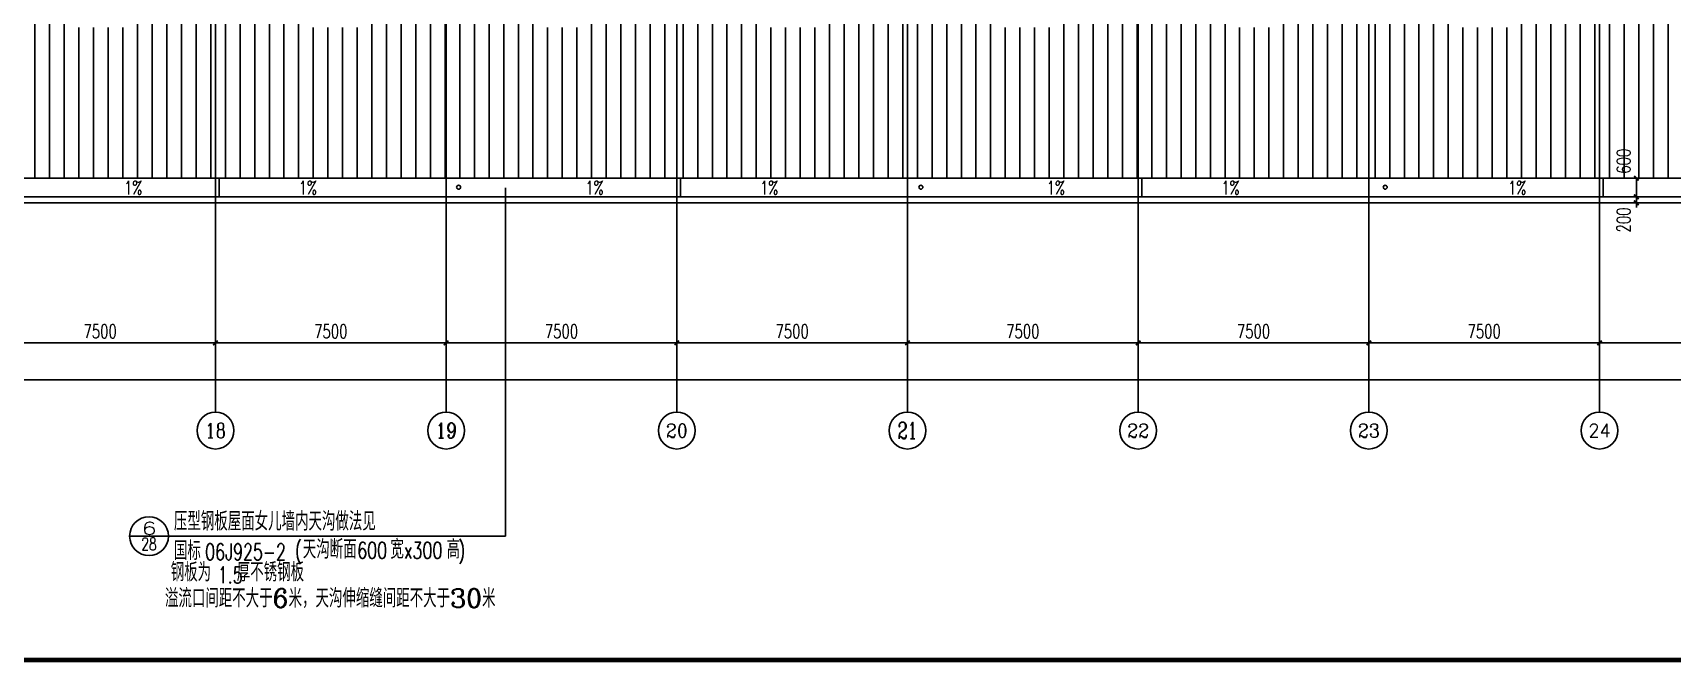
# Model space of a CAD drawing. Extents: x 962303 to 1579583, y -174742 to 224716.
# Drawn here: x 1470283 to 1523587, y 15683 to 36142 of the extents above; entities that cross this region are included whole.
import ezdxf
from ezdxf.enums import TextEntityAlignment as Align

# ---------------------------------------------------------------- set-up
doc = ezdxf.new("R2010")
doc.units = 0
doc.header["$LTSCALE"] = 1000
doc.header["$MEASUREMENT"] = 0
for name, color, linetype in [('AXIS', 3, 'Continuous'), ('AXIS_TEXT', 7, 'Continuous'), ('DIM_SYMB', 3, 'Continuous'), ('DOTE', 1, 'Continuous'), ('PUB_DIM', 3, 'Continuous'), ('PUB_TEXT', 7, 'Continuous'), ('PUB_TITLE', 4, 'Continuous')]:
    doc.layers.add(name, color=color, linetype=linetype)
doc.styles.add('_TCH_AXIS', font='COMPLEX', dxfattribs={"bigfont": 'GBCBIG'})
doc.styles.add('_TCH_DIM', font='SIMPLEX', dxfattribs={"bigfont": 'GBCBIG'})
doc.styles.add('_TCH_DIM_T3', font='SIMPLEX', dxfattribs={"width": 0.705882, "bigfont": 'GBCBIG'})
doc.styles.add('_TCH_LABEL', font='COMPLEX', dxfattribs={"bigfont": 'GBCBIG'})
doc.styles.add('COMPLEX', font='COMPLEX')
doc.dimstyles.new('_TCH_ARCH&&150', dxfattribs={"dimtxt": 446.25, "dimasz": 150, "dimexe": 375, "dimexo": 450, "dimgap": 150, "dimtad": 1, "dimdec": 0, "dimzin": 0, "dimdsep": 46, "dimtxsty": '_TCH_DIM_T3', "dimblk": 'ARCHTICK', "dimcen": 0.09, "dimclrt": 7, "dimazin": 2, "dimtfac": 1, "dimtdec": 0, "dimtix": 1, "dimtmove": 2, "dimatfit": 3, "dimfxl": 0, "dimtolj": 1, "dimtzin": 0, "dimarcsym": 0})

# ---------------------------------------------------------------- blocks, each defined once
blk = doc.blocks.new('_ArchTick')
at = {"color": 0, "linetype": 'ByBlock', "const_width": 0.4}
blk.add_lwpolyline([(-0.5, -0.5), (0.5, 0.5)], dxfattribs=at)
blk = doc.blocks.new('*D108')
at = {"layer": 'Defpoints', "color": 0}
for p in [(1522422, 30813), (1523347, 30813), (1523347, 30613)]:
    blk.add_point(p, dxfattribs=at)
at = {"layer": 'PUB_DIM', "color": 0, "lineweight": -2}
for p, q in [((1522422, 30813), (1522422, 30963)), ((1522897, 30813), (1522047, 30813)), ((1522897, 30613), (1522047, 30613)), ((1522422, 30613), (1522422, 30813)), ((1522422, 30613), (1522422, 30463))]:
    blk.add_line(p, q, dxfattribs=at)
at = {"layer": 'PUB_DIM', "color": 0, "lineweight": -2, "xscale": 150, "yscale": 150, "zscale": 150}
for p, rotation in [((1522422, 30813), 270), ((1522422, 30613), 90)]:
    blk.add_blockref('_ArchTick', p, dxfattribs=dict(at, rotation=rotation))
at = {"layer": 'PUB_DIM', "color": 7, "insert": (1522009, 30058), "char_height": 446.2, "attachment_point": 5, "rotation": 90, "style": '_TCH_DIM_T3'}
blk.add_mtext('\\A1;200', dxfattribs=at)
blk = doc.blocks.new('*D109')
at = {"layer": 'Defpoints', "color": 0}
for p in [(1522422, 31413), (1523347, 31413), (1523347, 30813)]:
    blk.add_point(p, dxfattribs=at)
at = {"layer": 'PUB_DIM', "color": 0, "lineweight": -2}
for p, q in [((1522897, 31413), (1522047, 31413)), ((1522422, 30813), (1522422, 31413)), ((1522897, 30813), (1522047, 30813))]:
    blk.add_line(p, q, dxfattribs=at)
at = {"layer": 'PUB_DIM', "color": 0, "lineweight": -2, "xscale": 150, "yscale": 150, "zscale": 150}
for p, rotation in [((1522422, 31413), 90), ((1522422, 30813), 270)]:
    blk.add_blockref('_ArchTick', p, dxfattribs=dict(at, rotation=rotation))
at = {"layer": 'PUB_DIM', "color": 7, "insert": (1522009, 31968), "char_height": 446.2, "attachment_point": 5, "rotation": 90, "style": '_TCH_DIM_T3'}
blk.add_mtext('\\A1;600', dxfattribs=at)
blk = doc.blocks.new('*D890')
at = {"layer": 'AXIS', "color": 0, "lineweight": -2}
for p, q in [((1468723, 29363), (1468723, 25688)), ((1476223, 29363), (1476223, 25688)), ((1468723, 26063), (1476223, 26063))]:
    blk.add_line(p, q, dxfattribs=at)
at = {"layer": 'Defpoints', "color": 0}
for p in [(1468723, 29813), (1476223, 29813), (1476223, 26063)]:
    blk.add_point(p, dxfattribs=at)
at = {"layer": 'AXIS', "color": 0, "lineweight": -2, "xscale": 150, "yscale": 150, "zscale": 150, "rotation": 180}
blk.add_blockref('_ArchTick', (1468723, 26063), dxfattribs=at)
at = {"layer": 'AXIS', "color": 0, "lineweight": -2, "xscale": 150, "yscale": 150, "zscale": 150}
blk.add_blockref('_ArchTick', (1476223, 26063), dxfattribs=at)
at = {"layer": 'AXIS', "color": 7, "insert": (1472473, 26436), "char_height": 446.2, "attachment_point": 5, "style": '_TCH_DIM_T3'}
blk.add_mtext('\\A1;7500', dxfattribs=at)
blk = doc.blocks.new('*D891')
at = {"layer": 'AXIS', "color": 0, "lineweight": -2}
for p, q in [((1476223, 29363), (1476223, 25688)), ((1483723, 29363), (1483723, 25688)), ((1476223, 26063), (1483723, 26063))]:
    blk.add_line(p, q, dxfattribs=at)
at = {"layer": 'Defpoints', "color": 0}
for p in [(1476223, 29813), (1483723, 29813), (1483723, 26063)]:
    blk.add_point(p, dxfattribs=at)
at = {"layer": 'AXIS', "color": 0, "lineweight": -2, "xscale": 150, "yscale": 150, "zscale": 150, "rotation": 180}
blk.add_blockref('_ArchTick', (1476223, 26063), dxfattribs=at)
at = {"layer": 'AXIS', "color": 0, "lineweight": -2, "xscale": 150, "yscale": 150, "zscale": 150}
blk.add_blockref('_ArchTick', (1483723, 26063), dxfattribs=at)
at = {"layer": 'AXIS', "color": 7, "insert": (1479973, 26436), "char_height": 446.2, "attachment_point": 5, "style": '_TCH_DIM_T3'}
blk.add_mtext('\\A1;7500', dxfattribs=at)
blk = doc.blocks.new('*D892')
at = {"layer": 'AXIS', "color": 0, "lineweight": -2}
for p, q in [((1483723, 29363), (1483723, 25688)), ((1491223, 29363), (1491223, 25688)), ((1483723, 26063), (1491223, 26063))]:
    blk.add_line(p, q, dxfattribs=at)
at = {"layer": 'Defpoints', "color": 0}
for p in [(1483723, 29813), (1491223, 29813), (1491223, 26063)]:
    blk.add_point(p, dxfattribs=at)
at = {"layer": 'AXIS', "color": 0, "lineweight": -2, "xscale": 150, "yscale": 150, "zscale": 150, "rotation": 180}
blk.add_blockref('_ArchTick', (1483723, 26063), dxfattribs=at)
at = {"layer": 'AXIS', "color": 0, "lineweight": -2, "xscale": 150, "yscale": 150, "zscale": 150}
blk.add_blockref('_ArchTick', (1491223, 26063), dxfattribs=at)
at = {"layer": 'AXIS', "color": 7, "insert": (1487473, 26436), "char_height": 446.2, "attachment_point": 5, "style": '_TCH_DIM_T3'}
blk.add_mtext('\\A1;7500', dxfattribs=at)
blk = doc.blocks.new('*D893')
at = {"layer": 'AXIS', "color": 0, "lineweight": -2}
for p, q in [((1491223, 29363), (1491223, 25688)), ((1498723, 29363), (1498723, 25688)), ((1491223, 26063), (1498723, 26063))]:
    blk.add_line(p, q, dxfattribs=at)
at = {"layer": 'Defpoints', "color": 0}
for p in [(1491223, 29813), (1498723, 29813), (1498723, 26063)]:
    blk.add_point(p, dxfattribs=at)
at = {"layer": 'AXIS', "color": 0, "lineweight": -2, "xscale": 150, "yscale": 150, "zscale": 150, "rotation": 180}
blk.add_blockref('_ArchTick', (1491223, 26063), dxfattribs=at)
at = {"layer": 'AXIS', "color": 0, "lineweight": -2, "xscale": 150, "yscale": 150, "zscale": 150}
blk.add_blockref('_ArchTick', (1498723, 26063), dxfattribs=at)
at = {"layer": 'AXIS', "color": 7, "insert": (1494973, 26436), "char_height": 446.2, "attachment_point": 5, "style": '_TCH_DIM_T3'}
blk.add_mtext('\\A1;7500', dxfattribs=at)
blk = doc.blocks.new('*D894')
at = {"layer": 'AXIS', "color": 0, "lineweight": -2}
for p, q in [((1498723, 29363), (1498723, 25688)), ((1506223, 29363), (1506223, 25688)), ((1498723, 26063), (1506223, 26063))]:
    blk.add_line(p, q, dxfattribs=at)
at = {"layer": 'Defpoints', "color": 0}
for p in [(1498723, 29813), (1506223, 29813), (1506223, 26063)]:
    blk.add_point(p, dxfattribs=at)
at = {"layer": 'AXIS', "color": 0, "lineweight": -2, "xscale": 150, "yscale": 150, "zscale": 150, "rotation": 180}
blk.add_blockref('_ArchTick', (1498723, 26063), dxfattribs=at)
at = {"layer": 'AXIS', "color": 0, "lineweight": -2, "xscale": 150, "yscale": 150, "zscale": 150}
blk.add_blockref('_ArchTick', (1506223, 26063), dxfattribs=at)
at = {"layer": 'AXIS', "color": 7, "insert": (1502473, 26436), "char_height": 446.2, "attachment_point": 5, "style": '_TCH_DIM_T3'}
blk.add_mtext('\\A1;7500', dxfattribs=at)
blk = doc.blocks.new('*D895')
at = {"layer": 'AXIS', "color": 0, "lineweight": -2}
for p, q in [((1506223, 29363), (1506223, 25688)), ((1513723, 29363), (1513723, 25688)), ((1506223, 26063), (1513723, 26063))]:
    blk.add_line(p, q, dxfattribs=at)
at = {"layer": 'Defpoints', "color": 0}
for p in [(1506223, 29813), (1513723, 29813), (1513723, 26063)]:
    blk.add_point(p, dxfattribs=at)
at = {"layer": 'AXIS', "color": 0, "lineweight": -2, "xscale": 150, "yscale": 150, "zscale": 150, "rotation": 180}
blk.add_blockref('_ArchTick', (1506223, 26063), dxfattribs=at)
at = {"layer": 'AXIS', "color": 0, "lineweight": -2, "xscale": 150, "yscale": 150, "zscale": 150}
blk.add_blockref('_ArchTick', (1513723, 26063), dxfattribs=at)
at = {"layer": 'AXIS', "color": 7, "insert": (1509973, 26436), "char_height": 446.2, "attachment_point": 5, "style": '_TCH_DIM_T3'}
blk.add_mtext('\\A1;7500', dxfattribs=at)
blk = doc.blocks.new('*D896')
at = {"layer": 'AXIS', "color": 0, "lineweight": -2}
for p, q in [((1513723, 29363), (1513723, 25688)), ((1521223, 29363), (1521223, 25688)), ((1513723, 26063), (1521223, 26063))]:
    blk.add_line(p, q, dxfattribs=at)
at = {"layer": 'Defpoints', "color": 0}
for p in [(1513723, 29813), (1521223, 29813), (1521223, 26063)]:
    blk.add_point(p, dxfattribs=at)
at = {"layer": 'AXIS', "color": 0, "lineweight": -2, "xscale": 150, "yscale": 150, "zscale": 150, "rotation": 180}
blk.add_blockref('_ArchTick', (1513723, 26063), dxfattribs=at)
at = {"layer": 'AXIS', "color": 0, "lineweight": -2, "xscale": 150, "yscale": 150, "zscale": 150}
blk.add_blockref('_ArchTick', (1521223, 26063), dxfattribs=at)
at = {"layer": 'AXIS', "color": 7, "insert": (1517473, 26436), "char_height": 446.2, "attachment_point": 5, "style": '_TCH_DIM_T3'}
blk.add_mtext('\\A1;7500', dxfattribs=at)
blk = doc.blocks.new('*D897')
at = {"layer": 'AXIS', "color": 0, "lineweight": -2}
for p, q in [((1521223, 29363), (1521223, 25688)), ((1528723, 29363), (1528723, 25688)), ((1521223, 26063), (1528723, 26063))]:
    blk.add_line(p, q, dxfattribs=at)
at = {"layer": 'Defpoints', "color": 0}
for p in [(1521223, 29813), (1528723, 29813), (1528723, 26063)]:
    blk.add_point(p, dxfattribs=at)
at = {"layer": 'AXIS', "color": 0, "lineweight": -2, "xscale": 150, "yscale": 150, "zscale": 150, "rotation": 180}
blk.add_blockref('_ArchTick', (1521223, 26063), dxfattribs=at)
at = {"layer": 'AXIS', "color": 0, "lineweight": -2, "xscale": 150, "yscale": 150, "zscale": 150}
blk.add_blockref('_ArchTick', (1528723, 26063), dxfattribs=at)
at = {"layer": 'AXIS', "color": 7, "insert": (1524973, 26436), "char_height": 446.2, "attachment_point": 5, "style": '_TCH_DIM_T3'}
blk.add_mtext('\\A1;7500', dxfattribs=at)
blk = doc.blocks.new('*D902')
at = {"layer": 'AXIS', "color": 0, "lineweight": -2}
for p, q in [((1348723, 29363), (1348723, 24488)), ((1558723, 29363), (1558723, 24488)), ((1348723, 24863), (1558723, 24863))]:
    blk.add_line(p, q, dxfattribs=at)
at = {"layer": 'Defpoints', "color": 0}
for p in [(1348723, 29813), (1558723, 29813), (1558723, 24863)]:
    blk.add_point(p, dxfattribs=at)
at = {"layer": 'AXIS', "color": 0, "lineweight": -2, "xscale": 150, "yscale": 150, "zscale": 150, "rotation": 180}
blk.add_blockref('_ArchTick', (1348723, 24863), dxfattribs=at)
at = {"layer": 'AXIS', "color": 0, "lineweight": -2, "xscale": 150, "yscale": 150, "zscale": 150}
blk.add_blockref('_ArchTick', (1558723, 24863), dxfattribs=at)
at = {"layer": 'AXIS', "color": 7, "insert": (1453723, 25236), "char_height": 446.2, "attachment_point": 5, "style": '_TCH_DIM_T3'}
blk.add_mtext('\\A1;210000', dxfattribs=at)
blk = doc.blocks.new('_AXISO')
blk.add_circle((0, 0), 0.5)
at = {"layer": 'AXIS_TEXT', "style": 'COMPLEX', "width": 1.041667}
blk.add_attdef('A', text='', height=0.56, dxfattribs=at).set_placement((-0.25, -0.28), (0.25, -0.28), align=Align.FIT)

msp = doc.modelspace()

# ---------------------------------------------------------------- hatches: boundary and pattern name
h = msp.add_hatch()
h.set_pattern_fill('LINE', color=251, scale=500, angle=90, style=0)
h.set_pattern_definition([(90, (860277.7, 33526), (-476.25, 3e-14), [])])
h.paths.add_polyline_path([(1473373.2, 60313.1), (1473373.2, 58813.1), (1476223.2, 58813.1), (1476223.2, 65213.1), (1468723.2, 65213.1), (1468723.2, 58813.1), (1471573.2, 58813.1), (1471573.2, 60313.1)])
h.paths.add_polyline_path([(1480873.2, 60313.1), (1480873.2, 58813.1), (1483723.2, 58813.1), (1483723.2, 65213.1), (1476223.2, 65213.1), (1476223.2, 58813.1), (1479073.2, 58813.1), (1479073.2, 60313.1)])
h.paths.add_polyline_path([(1486573.2, 60313.1), (1488373.2, 60313.1), (1488373.2, 58813.1), (1491223.2, 58813.1), (1491223.2, 65213.1), (1483723.2, 65213.1), (1483723.2, 58813.1), (1486573.2, 58813.1)])
h.paths.add_polyline_path([(1488373.2, 51813.1), (1491223.2, 51813.1), (1491223.2, 58813.1), (1488373.2, 58813.1)])
h.paths.add_polyline_path([(1486573.2, 58813.1), (1483723.2, 58813.1), (1483723.2, 51813.1), (1486573.2, 51813.1)])
h.paths.add_polyline_path([(1483723.2, 58813.1), (1480873.2, 58813.1), (1480873.2, 51813.1), (1483723.2, 51813.1)])
h.paths.add_polyline_path([(1479073.2, 58813.1), (1476223.2, 58813.1), (1476223.2, 51813.1), (1479073.2, 51813.1)])
h.paths.add_polyline_path([(1476223.2, 58813.1), (1473373.2, 58813.1), (1473373.2, 51813.1), (1476223.2, 51813.1)])
h.paths.add_polyline_path([(1468723.2, 51813.1), (1471573.2, 51813.1), (1471573.2, 58813.1), (1468723.2, 58813.1)])
h.paths.add_polyline_path([(1471573.2, 51813.1), (1468723.2, 51813.1), (1468723.2, 44813.1), (1471573.2, 44813.1)])
h.paths.add_polyline_path([(1473373.2, 44813.1), (1476223.2, 44813.1), (1476223.2, 51813.1), (1473373.2, 51813.1)])
h.paths.add_polyline_path([(1479073.2, 51813.1), (1476223.2, 51813.1), (1476223.2, 44813.1), (1479073.2, 44813.1)])
h.paths.add_polyline_path([(1480873.2, 44813.1), (1483723.2, 44813.1), (1483723.2, 51813.1), (1480873.2, 51813.1)])
h.paths.add_polyline_path([(1483723.2, 44813.1), (1486573.2, 44813.1), (1486573.2, 51813.1), (1483723.2, 51813.1)])
h.paths.add_polyline_path([(1491223.2, 51813.1), (1488373.2, 51813.1), (1488373.2, 44813.1), (1491223.2, 44813.1)])
h.paths.add_polyline_path([(1491223.2, 44813.1), (1488373.2, 44813.1), (1488373.2, 37813.1), (1491223.2, 37813.1)])
h.paths.add_polyline_path([(1486573.2, 44813.1), (1483723.2, 44813.1), (1483723.2, 37813.1), (1486573.2, 37813.1)])
h.paths.add_polyline_path([(1483723.2, 44813.1), (1480873.2, 44813.1), (1480873.2, 37813.1), (1483723.2, 37813.1)])
h.paths.add_polyline_path([(1476223.2, 37813.1), (1479073.2, 37813.1), (1479073.2, 44813.1), (1476223.2, 44813.1)])
h.paths.add_polyline_path([(1473373.2, 37813.1), (1476223.2, 37813.1), (1476223.2, 44813.1), (1473373.2, 44813.1)])
h.paths.add_polyline_path([(1468723.2, 37813.1), (1471573.2, 37813.1), (1471573.2, 44813.1), (1468723.2, 44813.1)])
h.paths.add_polyline_path([(1476223.2, 31413.1), (1476223.2, 37813.1), (1473373.2, 37813.1), (1473373.2, 36313.1), (1471573.2, 36313.1), (1471573.2, 37813.1), (1468723.2, 37813.1), (1468723.2, 31413.1)])
h.paths.add_polyline_path([(1483723.2, 31413.1), (1483723.2, 37813.1), (1480873.2, 37813.1), (1480873.2, 36313.1), (1479073.2, 36313.1), (1479073.2, 37813.1), (1476223.2, 37813.1), (1476223.2, 31413.1)])
h.paths.add_polyline_path([(1491223.2, 31413.1), (1491223.2, 37813.1), (1488373.2, 37813.1), (1488373.2, 36313.1), (1486573.2, 36313.1), (1486573.2, 37813.1), (1483723.2, 37813.1), (1483723.2, 31413.1)])
h = msp.add_hatch()
h.set_pattern_fill('LINE', color=251, scale=500, angle=90, style=0)
h.set_pattern_definition([(90, (882777.7, 33526), (-476.25, 3e-14), [])])
h.paths.add_polyline_path([(1495873.2, 60313.1), (1495873.2, 58813.1), (1498723.2, 58813.1), (1498723.2, 65213.1), (1491223.2, 65213.1), (1491223.2, 58813.1), (1494073.2, 58813.1), (1494073.2, 60313.1)])
h.paths.add_polyline_path([(1503373.2, 60313.1), (1503373.2, 58813.1), (1506223.2, 58813.1), (1506223.2, 65213.1), (1498723.2, 65213.1), (1498723.2, 58813.1), (1501573.2, 58813.1), (1501573.2, 60313.1)])
h.paths.add_polyline_path([(1509073.2, 60313.1), (1510873.2, 60313.1), (1510873.2, 58813.1), (1513723.2, 58813.1), (1513723.2, 65213.1), (1506223.2, 65213.1), (1506223.2, 58813.1), (1509073.2, 58813.1)])
h.paths.add_polyline_path([(1510873.2, 51813.1), (1513723.2, 51813.1), (1513723.2, 58813.1), (1510873.2, 58813.1)])
h.paths.add_polyline_path([(1509073.2, 58813.1), (1506223.2, 58813.1), (1506223.2, 51813.1), (1509073.2, 51813.1)])
h.paths.add_polyline_path([(1506223.2, 58813.1), (1503373.2, 58813.1), (1503373.2, 51813.1), (1506223.2, 51813.1)])
h.paths.add_polyline_path([(1501573.2, 58813.1), (1498723.2, 58813.1), (1498723.2, 51813.1), (1501573.2, 51813.1)])
h.paths.add_polyline_path([(1498723.2, 58813.1), (1495873.2, 58813.1), (1495873.2, 51813.1), (1498723.2, 51813.1)])
h.paths.add_polyline_path([(1491223.2, 51813.1), (1494073.2, 51813.1), (1494073.2, 58813.1), (1491223.2, 58813.1)])
h.paths.add_polyline_path([(1494073.2, 51813.1), (1491223.2, 51813.1), (1491223.2, 44813.1), (1494073.2, 44813.1)])
h.paths.add_polyline_path([(1495873.2, 44813.1), (1498723.2, 44813.1), (1498723.2, 51813.1), (1495873.2, 51813.1)])
h.paths.add_polyline_path([(1501573.2, 51813.1), (1498723.2, 51813.1), (1498723.2, 44813.1), (1501573.2, 44813.1)])
h.paths.add_polyline_path([(1503373.2, 44813.1), (1506223.2, 44813.1), (1506223.2, 51813.1), (1503373.2, 51813.1)])
h.paths.add_polyline_path([(1506223.2, 44813.1), (1509073.2, 44813.1), (1509073.2, 51813.1), (1506223.2, 51813.1)])
h.paths.add_polyline_path([(1513723.2, 51813.1), (1510873.2, 51813.1), (1510873.2, 44813.1), (1513723.2, 44813.1)])
h.paths.add_polyline_path([(1513723.2, 44813.1), (1510873.2, 44813.1), (1510873.2, 37813.1), (1513723.2, 37813.1)])
h.paths.add_polyline_path([(1509073.2, 44813.1), (1506223.2, 44813.1), (1506223.2, 37813.1), (1509073.2, 37813.1)])
h.paths.add_polyline_path([(1506223.2, 44813.1), (1503373.2, 44813.1), (1503373.2, 37813.1), (1506223.2, 37813.1)])
h.paths.add_polyline_path([(1498723.2, 37813.1), (1501573.2, 37813.1), (1501573.2, 44813.1), (1498723.2, 44813.1)])
h.paths.add_polyline_path([(1495873.2, 37813.1), (1498723.2, 37813.1), (1498723.2, 44813.1), (1495873.2, 44813.1)])
h.paths.add_polyline_path([(1491223.2, 37813.1), (1494073.2, 37813.1), (1494073.2, 44813.1), (1491223.2, 44813.1)])
h.paths.add_polyline_path([(1498723.2, 31413.1), (1498723.2, 37813.1), (1495873.2, 37813.1), (1495873.2, 36313.1), (1494073.2, 36313.1), (1494073.2, 37813.1), (1491223.2, 37813.1), (1491223.2, 31413.1)])
h.paths.add_polyline_path([(1506223.2, 31413.1), (1506223.2, 37813.1), (1503373.2, 37813.1), (1503373.2, 36313.1), (1501573.2, 36313.1), (1501573.2, 37813.1), (1498723.2, 37813.1), (1498723.2, 31413.1)])
h.paths.add_polyline_path([(1513723.2, 31413.1), (1513723.2, 37813.1), (1510873.2, 37813.1), (1510873.2, 36313.1), (1509073.2, 36313.1), (1509073.2, 37813.1), (1506223.2, 37813.1), (1506223.2, 31413.1)])
h = msp.add_hatch()
h.set_pattern_fill('LINE', color=251, scale=500, angle=90, style=0)
h.set_pattern_definition([(90, (905277.7, 33526), (-476.25, 3e-14), [])])
h.paths.add_polyline_path([(1518373.2, 60313.1), (1518373.2, 58813.1), (1521223.2, 58813.1), (1521223.2, 65213.1), (1513723.2, 65213.1), (1513723.2, 58813.1), (1516573.2, 58813.1), (1516573.2, 60313.1)])
h.paths.add_polyline_path([(1525873.2, 60313.1), (1525873.2, 58813.1), (1528723.2, 58813.1), (1528723.2, 65213.1), (1521223.2, 65213.1), (1521223.2, 58813.1), (1524073.2, 58813.1), (1524073.2, 60313.1)])
h.paths.add_polyline_path([(1531573.2, 60313.1), (1533373.2, 60313.1), (1533373.2, 58813.1), (1536223.2, 58813.1), (1536223.2, 65213.1), (1528723.2, 65213.1), (1528723.2, 58813.1), (1531573.2, 58813.1)])
h.paths.add_polyline_path([(1533373.2, 51813.1), (1536223.2, 51813.1), (1536223.2, 58813.1), (1533373.2, 58813.1)])
h.paths.add_polyline_path([(1531573.2, 58813.1), (1528723.2, 58813.1), (1528723.2, 51813.1), (1531573.2, 51813.1)])
h.paths.add_polyline_path([(1528723.2, 58813.1), (1525873.2, 58813.1), (1525873.2, 51813.1), (1528723.2, 51813.1)])
h.paths.add_polyline_path([(1524073.2, 58813.1), (1521223.2, 58813.1), (1521223.2, 51813.1), (1524073.2, 51813.1)])
h.paths.add_polyline_path([(1521223.2, 58813.1), (1518373.2, 58813.1), (1518373.2, 51813.1), (1521223.2, 51813.1)])
h.paths.add_polyline_path([(1513723.2, 51813.1), (1516573.2, 51813.1), (1516573.2, 58813.1), (1513723.2, 58813.1)])
h.paths.add_polyline_path([(1516573.2, 51813.1), (1513723.2, 51813.1), (1513723.2, 44813.1), (1516573.2, 44813.1)])
h.paths.add_polyline_path([(1518373.2, 44813.1), (1521223.2, 44813.1), (1521223.2, 51813.1), (1518373.2, 51813.1)])
h.paths.add_polyline_path([(1524073.2, 51813.1), (1521223.2, 51813.1), (1521223.2, 44813.1), (1524073.2, 44813.1)])
h.paths.add_polyline_path([(1525873.2, 44813.1), (1528723.2, 44813.1), (1528723.2, 51813.1), (1525873.2, 51813.1)])
h.paths.add_polyline_path([(1528723.2, 44813.1), (1531573.2, 44813.1), (1531573.2, 51813.1), (1528723.2, 51813.1)])
h.paths.add_polyline_path([(1536223.2, 51813.1), (1533373.2, 51813.1), (1533373.2, 44813.1), (1536223.2, 44813.1)])
h.paths.add_polyline_path([(1536223.2, 44813.1), (1533373.2, 44813.1), (1533373.2, 37813.1), (1536223.2, 37813.1)])
h.paths.add_polyline_path([(1531573.2, 44813.1), (1528723.2, 44813.1), (1528723.2, 37813.1), (1531573.2, 37813.1)])
h.paths.add_polyline_path([(1528723.2, 44813.1), (1525873.2, 44813.1), (1525873.2, 37813.1), (1528723.2, 37813.1)])
h.paths.add_polyline_path([(1521223.2, 37813.1), (1524073.2, 37813.1), (1524073.2, 44813.1), (1521223.2, 44813.1)])
h.paths.add_polyline_path([(1518373.2, 37813.1), (1521223.2, 37813.1), (1521223.2, 44813.1), (1518373.2, 44813.1)])
h.paths.add_polyline_path([(1513723.2, 37813.1), (1516573.2, 37813.1), (1516573.2, 44813.1), (1513723.2, 44813.1)])
h.paths.add_polyline_path([(1521223.2, 31413.1), (1521223.2, 37813.1), (1518373.2, 37813.1), (1518373.2, 36313.1), (1516573.2, 36313.1), (1516573.2, 37813.1), (1513723.2, 37813.1), (1513723.2, 31413.1)])
h.paths.add_polyline_path([(1528723.2, 31413.1), (1528723.2, 37813.1), (1525873.2, 37813.1), (1525873.2, 36313.1), (1524073.2, 36313.1), (1524073.2, 37813.1), (1521223.2, 37813.1), (1521223.2, 31413.1)])
h.paths.add_polyline_path([(1536223.2, 31413.1), (1536223.2, 37813.1), (1533373.2, 37813.1), (1533373.2, 36313.1), (1531573.2, 36313.1), (1531573.2, 37813.1), (1528723.2, 37813.1), (1528723.2, 31413.1)])

# ---------------------------------------------------------------- linework, layer by layer
for p, q in [((1558723.2, 31413.1), (1348723.2, 31413.1)), ((1476343.8, 31413.1), (1476343.8, 30813.1)), ((1491343.8, 31413.1), (1491343.8, 30813.1)), ((1506343.8, 31413.1), (1506343.8, 30813.1)), ((1521343.8, 31413.1), (1521343.8, 30813.1)), ((1558923.2, 30613.1), (1348523.2, 30613.1)), ((1558923.2, 30813.1), (1348723.2, 30813.1))]:
    msp.add_line(p, q)
for centre in [(1484128.6, 31122.7), (1499157.5, 31122.7), (1514255.4, 31122.7)]:
    msp.add_circle(centre, 65.2)
at = {"layer": 'AXIS'}
for p, q in [((1476223.2, 29813.1), (1476223.2, 23813.1)), ((1483723.2, 29813.1), (1483723.2, 23813.1)), ((1491223.2, 29813.1), (1491223.2, 23813.1)), ((1498723.2, 29813.1), (1498723.2, 23813.1)), ((1506223.2, 29813.1), (1506223.2, 23813.1)), ((1513723.2, 29813.1), (1513723.2, 23813.1)), ((1521223.2, 29813.1), (1521223.2, 23813.1))]:
    msp.add_line(p, q, dxfattribs=at)
at = {"layer": 'DIM_SYMB'}
for points in [[(1473091.9, 31103.7, 0, 0, 0), (1471882.2, 31103.7, 120, 0, 0), (1471432.2, 31103.7, 0, 0, 0)], [(1479595.8, 31103.7, 0, 0, 0), (1480805.5, 31103.7, 120, 0, 0), (1481255.5, 31103.7, 0, 0, 0)], [(1488091.9, 31103.7, 0, 0, 0), (1486882.2, 31103.7, 120, 0, 0), (1486432.2, 31103.7, 0, 0, 0)], [(1494595.8, 31103.7, 0, 0, 0), (1495805.5, 31103.7, 120, 0, 0), (1496255.5, 31103.7, 0, 0, 0)], [(1503091.9, 31103.7, 0, 0, 0), (1501882.2, 31103.7, 120, 0, 0), (1501432.2, 31103.7, 0, 0, 0)], [(1509595.8, 31103.7, 0, 0, 0), (1510805.5, 31103.7, 120, 0, 0), (1511255.5, 31103.7, 0, 0, 0)], [(1518091.9, 31103.7, 0, 0, 0), (1516882.2, 31103.7, 120, 0, 0), (1516432.2, 31103.7, 0, 0, 0)]]:
    msp.add_lwpolyline(points, format="xyseb", dxfattribs=at)
at = {"layer": 'DOTE'}
for p, q in [((1476223.2, 29813.1), (1476223.2, 66813.1)), ((1483723.2, 29813.1), (1483723.2, 66813.1)), ((1491223.2, 29813.1), (1491223.2, 66813.1)), ((1498723.2, 29813.1), (1498723.2, 66813.1)), ((1506223.2, 29813.1), (1506223.2, 66813.1)), ((1513723.2, 29813.1), (1513723.2, 66813.1)), ((1521223.2, 29813.1), (1521223.2, 66813.1)), ((1347723.2, 30813.1), (1559723.2, 30813.1))]:
    msp.add_line(p, q, dxfattribs=at)
at = {"layer": 'PUB_DIM'}
for p, q in [((1485654, 31106.2), (1485654, 19780.5)), ((1474692.4, 19780.5), (1473432.4, 19780.5)), ((1474692.4, 19780.5), (1473432.4, 19780.5)), ((1474692.4, 19780.5), (1473432.4, 19780.5)), ((1474692.4, 19780.5), (1473432.4, 19780.5)), ((1474692.4, 19780.5), (1473432.4, 19780.5)), ((1474692.4, 19780.5), (1473432.4, 19780.5)), ((1485654, 19780.5), (1474692.4, 19780.5)), ((1485654, 19780.5), (1474692.4, 19780.5)), ((1485654, 19780.5), (1474692.4, 19780.5)), ((1485654, 19780.5), (1474692.4, 19780.5)), ((1485654, 19780.5), (1474692.4, 19780.5)), ((1485654, 19780.5), (1474692.4, 19780.5))]:
    msp.add_line(p, q, dxfattribs=at)
msp.add_circle((1474062.4, 19780.5), 630, dxfattribs=at)
msp.add_circle((1474062.4, 19780.5), 630, dxfattribs=at)
msp.add_circle((1474062.4, 19780.5), 630, dxfattribs=at)
msp.add_circle((1474062.4, 19780.5), 630, dxfattribs=at)
msp.add_circle((1474062.4, 19780.5), 630, dxfattribs=at)
msp.add_circle((1474062.4, 19780.5), 630, dxfattribs=at)
at = {"layer": 'PUB_TITLE', "const_width": 150}
msp.add_lwpolyline([(1338083.3, 15758.1), (1578083.3, 15758.1), (1578083.3, 75758.1), (1338083.3, 75758.1)], close=True, dxfattribs=at)

# ---------------------------------------------------------------- block references
at = {"layer": 'AXIS'}
ref = msp.add_blockref('_AXISO', (1476223.2, 23213.1), dxfattribs=dict(at, xscale=1200, yscale=1200, zscale=1200))
ref.add_attrib('A', '18', dxfattribs={"layer": 'AXIS_TEXT', "height": 481.71, "style": '_TCH_AXIS', "width": 1.034483}).set_placement((1475879.1, 22972.2), (1476567.3, 22972.2), align=Align.FIT)
ref = msp.add_blockref('_AXISO', (1483723.2, 23213.1), dxfattribs=dict(at, xscale=1200, yscale=1200, zscale=1200))
ref.add_attrib('A', '19', dxfattribs={"layer": 'AXIS_TEXT', "height": 492.67, "style": '_TCH_AXIS'}).set_placement((1483383, 22966.8), (1484063.4, 22966.8), align=Align.FIT)
ref = msp.add_blockref('_AXISO', (1491223.2, 23213.1), dxfattribs=dict(at, xscale=1200, yscale=1200, zscale=1200))
ref.add_attrib('A', '20', dxfattribs={"layer": 'AXIS_TEXT', "height": 441.41, "style": '_TCH_AXIS'}).set_placement((1490865.8, 22992.4), (1491580.5, 22992.4), align=Align.FIT)
ref = msp.add_blockref('_AXISO', (1498723.2, 23213.1), dxfattribs=dict(at, xscale=1200, yscale=1200, zscale=1200))
ref.add_attrib('A', '21', dxfattribs={"layer": 'AXIS_TEXT', "height": 540.28, "style": '_TCH_AXIS', "width": 0.862069}).set_placement((1498401.6, 22943), (1499044.8, 22943), align=Align.FIT)
ref = msp.add_blockref('_AXISO', (1506223.2, 23213.1), dxfattribs=dict(at, xscale=1200, yscale=1200, zscale=1200))
ref.add_attrib('A', '22', dxfattribs={"layer": 'AXIS_TEXT', "height": 441.41, "style": '_TCH_AXIS'}).set_placement((1505865.8, 22992.4), (1506580.5, 22992.4), align=Align.FIT)
ref = msp.add_blockref('_AXISO', (1513723.2, 23213.1), dxfattribs=dict(at, xscale=1200, yscale=1200, zscale=1200))
ref.add_attrib('A', '23', dxfattribs={"layer": 'AXIS_TEXT', "height": 441.41, "style": '_TCH_AXIS'}).set_placement((1513365.8, 22992.4), (1514080.5, 22992.4), align=Align.FIT)
ref = msp.add_blockref('_AXISO', (1521223.2, 23213.1), dxfattribs=dict(at, xscale=1200, yscale=1200, zscale=1200))
ref.add_attrib('A', '24', dxfattribs={"layer": 'AXIS_TEXT', "height": 432.18, "style": '_TCH_AXIS', "width": 0.972222}).set_placement((1520863, 22997), (1521583.3, 22997), align=Align.FIT)

# ---------------------------------------------------------------- texts
at = {"layer": 'PUB_TEXT', "width": 0.705882}
for s, height, style, p in [('1%%%', 446.25, '_TCH_DIM', (1473249.4, 30880.6)), ('1%%%', 446.25, '_TCH_DIM', (1478928.3, 30880.6)), ('1%%%', 446.25, '_TCH_DIM', (1488249.4, 30880.6)), ('1%%%', 446.25, '_TCH_DIM', (1493928.3, 30880.6)), ('1%%%', 446.25, '_TCH_DIM', (1503249.4, 30880.6)), ('1%%%', 446.25, '_TCH_DIM', (1508928.3, 30880.6)), ('1%%%', 446.25, '_TCH_DIM', (1518249.4, 30880.6)), ('06J925-2', 535.5, '_TCH_LABEL', (1475887.2, 19002.3)), ('(', 535.5, '_TCH_DIM', (1478809.7, 19049.7, 0)), ('(', 535.5, '_TCH_DIM', (1478809.7, 19049.7, 0)), ('(', 535.5, '_TCH_DIM', (1478809.7, 19049.7, 0)), ('(', 535.5, '_TCH_DIM', (1478809.7, 19049.7, 0)), ('(', 535.5, '_TCH_DIM', (1478809.7, 19049.7, 0)), ('(', 535.5, '_TCH_DIM', (1478809.7, 19049.7, 0)), ('600', 535.5, '_TCH_DIM', (1480831, 19049.7, 0)), ('x300', 535.5, '_TCH_DIM', (1482353.4, 19049.7, 0)), ('1.5', 535.5, '_TCH_DIM', (1476299.9, 18248.3, 0))]:
    msp.add_text(s, height=height, dxfattribs=dict(at, style=style)).set_placement(p)
at = {"layer": 'PUB_TEXT'}
for s, height, style, p in [('压型钢板屋面女儿墙内天沟做法见', 607.66, '_TCH_LABEL', (1474872.5, 19960.7)), ('宽', 607.7, '_TCH_DIM', (1481911, 19049.7, 0)), ('宽', 607.7, '_TCH_DIM', (1481911, 19049.7, 0)), ('宽', 607.7, '_TCH_DIM', (1481911, 19049.7, 0)), ('宽', 607.7, '_TCH_DIM', (1481911, 19049.7, 0)), ('宽', 607.7, '_TCH_DIM', (1481911, 19049.7, 0)), ('宽', 607.7, '_TCH_DIM', (1481911, 19049.7, 0)), ('高', 607.7, '_TCH_DIM', (1483739.4, 19049.7, 0)), ('国标', 607.66, '_TCH_LABEL', (1474872.5, 19002.3)), ('国标', 607.66, '_TCH_LABEL', (1474872.5, 19002.3)), ('国标', 607.66, '_TCH_LABEL', (1474872.5, 19002.3)), ('国标', 607.66, '_TCH_LABEL', (1474872.5, 19002.3)), ('国标', 607.66, '_TCH_LABEL', (1474872.5, 19002.3)), ('国标', 607.66, '_TCH_LABEL', (1474872.5, 19002.3)), ('天沟断面', 607.66, '_TCH_DIM', (1479061.7, 19049.7, 0)), ('天沟断面', 607.66, '_TCH_DIM', (1479061.7, 19049.7, 0)), ('天沟断面', 607.66, '_TCH_DIM', (1479061.7, 19049.7, 0)), ('天沟断面', 607.66, '_TCH_DIM', (1479061.7, 19049.7, 0)), ('天沟断面', 607.66, '_TCH_DIM', (1479061.7, 19049.7, 0)), ('天沟断面', 607.66, '_TCH_DIM', (1479061.7, 19049.7, 0)), ('钢板为  厚不锈钢板', 607.66, '_TCH_LABEL', (1474769, 18306.8)), ('溢流口间距不大于6米，天沟伸缩缝间距不大于30米', 607.66, '_TCH_LABEL', (1474579, 17460.9))]:
    msp.add_text(s, height=height, dxfattribs=dict(at, style=style)).set_placement(p)
at = {"layer": 'PUB_TEXT', "style": '_TCH_LABEL'}
for s, height, width, p, p2 in [('28', 405.71, 0.772059, (1473808.8, 19324.1), (1474315.9, 19324.1)), ('6', 405.7, 1.875, (1473808.8, 19831.2), (1474315.9, 19831.2))]:
    msp.add_text(s, height=height, dxfattribs=dict(at, width=width)).set_placement(p, p2, align=Align.FIT)
at = {"layer": 'PUB_TEXT', "style": '_TCH_DIM', "width": 0.705882}
msp.add_text('(', height=535.5, rotation=180, dxfattribs=at).set_placement((1484344.3, 19514.9, 0))

# ---------------------------------------------------------------- dimensions: what is measured, and where the dimension line sits
at = {"layer": 'AXIS'}
for p1, p2, distance, picture, middle in [((1348723.2, 29813.1), (1558723.2, 29813.1), -4950, '*D902', (1453723.2, 25236.2)), ((1468723.2, 29813.1), (1476223.2, 29813.1), -3750, '*D890', (1472473.2, 26436.2)), ((1476223.2, 29813.1), (1483723.2, 29813.1), -3750, '*D891', (1479973.2, 26436.2)), ((1483723.2, 29813.1), (1491223.2, 29813.1), -3750, '*D892', (1487473.2, 26436.2)), ((1491223.2, 29813.1), (1498723.2, 29813.1), -3750, '*D893', (1494973.2, 26436.2)), ((1498723.2, 29813.1), (1506223.2, 29813.1), -3750, '*D894', (1502473.2, 26436.2)), ((1506223.2, 29813.1), (1513723.2, 29813.1), -3750, '*D895', (1509973.2, 26436.2)), ((1513723.2, 29813.1), (1521223.2, 29813.1), -3750, '*D896', (1517473.2, 26436.2)), ((1521223.2, 29813.1), (1528723.2, 29813.1), -3750, '*D897', (1524973.2, 26436.2))]:
    dim = msp.add_aligned_dim(p1=p1, p2=p2, distance=distance, dimstyle='_TCH_ARCH&&150', dxfattribs=at)
    dim.commit()
    dim.dimension.update_dxf_attribs({"geometry": picture, "text_midpoint": middle})
at = {"layer": 'PUB_DIM'}
for base, p1, p2, picture, middle in [((1522421.8, 31413.1), (1523347.4, 30813.1), (1523347.4, 31413.1), '*D109', (1522009.3, 31968.1)), ((1522421.8, 30813.1), (1523347.4, 30613.1), (1523347.4, 30813.1), '*D108', (1522009.3, 30058.1))]:
    dim = msp.add_linear_dim(base=base, p1=p1, p2=p2, angle=90, dimstyle='_TCH_ARCH&&150', dxfattribs=at)
    dim.commit()
    dim.dimension.update_dxf_attribs({"geometry": picture, "text_midpoint": middle, "dimtype": 129})

doc.saveas('drawing.dxf')
